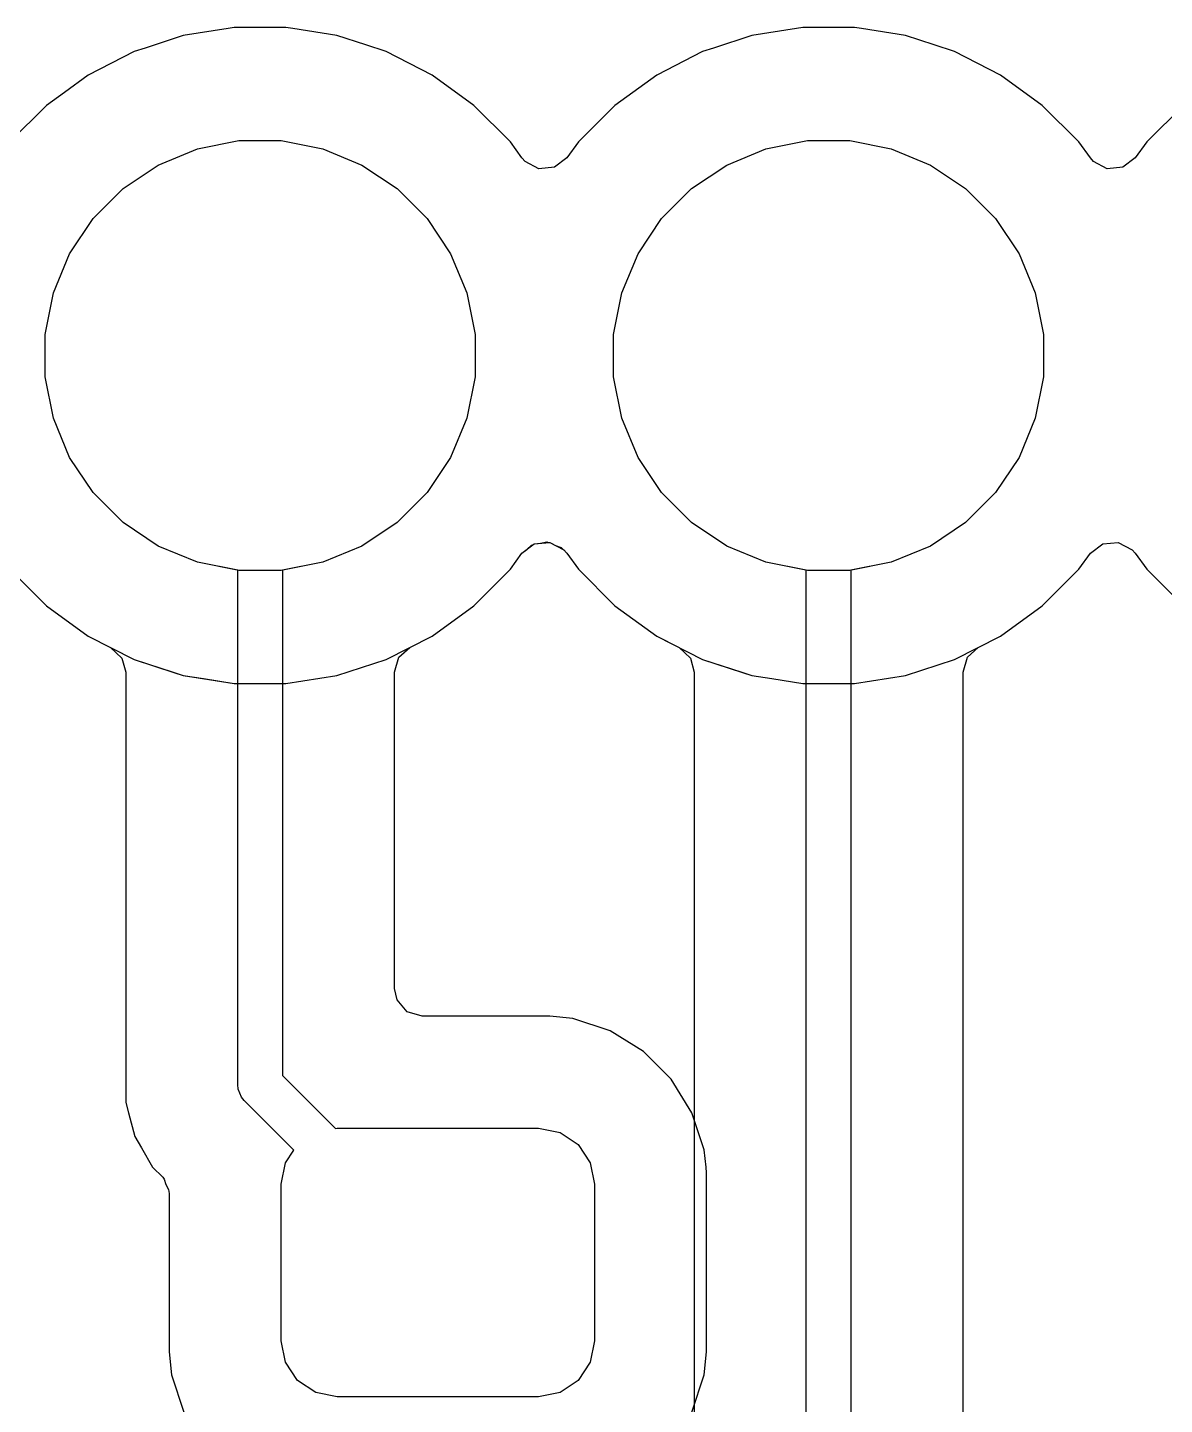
# Model space of a CAD drawing. Header units: inches. Extents: x 6.57 to 9.79, y -8.72 to -3.17.
# Drawn here: x 8.3378 to 8.5378, y -5.412 to -5.1698 of the extents above; entities that cross this region are included whole.
import ezdxf

# ---------------------------------------------------------------- set-up
doc = ezdxf.new("R2010")
doc.units = ezdxf.units.IN
doc.header["$MEASUREMENT"] = 0
doc.layers.add('B.Cu', color=153, linetype='CONTINUOUS', true_color=0x4d7fc4)

msp = doc.modelspace()

# ---------------------------------------------------------------- linework, layer by layer
at = {"layer": 'B.Cu', "linetype": 'CONTINUOUS'}
for p, q in [((8.36521, -5.17122), (8.35848, -5.17341)), ((8.36521, -5.17122), (8.35848, -5.17341)), ((8.36521, -5.17122), (8.35848, -5.17341)), ((8.36521, -5.17122), (8.35848, -5.17341)), ((8.3731, -5.16997), (8.36521, -5.17122)), ((8.3731, -5.16997), (8.36521, -5.17122)), ((8.3731, -5.16997), (8.36521, -5.17122)), ((8.3731, -5.16997), (8.36521, -5.17122)), ((8.37418, -5.1698), (8.3731, -5.16997)), ((8.37418, -5.1698), (8.3731, -5.16997)), ((8.37418, -5.1698), (8.3731, -5.16997)), ((8.37418, -5.1698), (8.3731, -5.16997)), ((8.38326, -5.1698), (8.37418, -5.1698)), ((8.38326, -5.1698), (8.37418, -5.1698)), ((8.38326, -5.1698), (8.37418, -5.1698)), ((8.38326, -5.1698), (8.37418, -5.1698)), ((8.38449, -5.16999), (8.38326, -5.1698)), ((8.38449, -5.16999), (8.38326, -5.1698)), ((8.38449, -5.16999), (8.38326, -5.1698)), ((8.38449, -5.16999), (8.38326, -5.1698)), ((8.39224, -5.17122), (8.38449, -5.16999)), ((8.39224, -5.17122), (8.38449, -5.16999)), ((8.39224, -5.17122), (8.38449, -5.16999)), ((8.39224, -5.17122), (8.38449, -5.16999)), ((8.39732, -5.17287), (8.39224, -5.17122)), ((8.39732, -5.17287), (8.39224, -5.17122)), ((8.39732, -5.17287), (8.39224, -5.17122)), ((8.39732, -5.17287), (8.39224, -5.17122)), ((8.46521, -5.17122), (8.45848, -5.17341)), ((8.46521, -5.17122), (8.45848, -5.17341)), ((8.46521, -5.17122), (8.45848, -5.17341)), ((8.46521, -5.17122), (8.45848, -5.17341)), ((8.4731, -5.16997), (8.46521, -5.17122)), ((8.4731, -5.16997), (8.46521, -5.17122)), ((8.4731, -5.16997), (8.46521, -5.17122)), ((8.4731, -5.16997), (8.46521, -5.17122)), ((8.47418, -5.1698), (8.4731, -5.16997)), ((8.47418, -5.1698), (8.4731, -5.16997)), ((8.47418, -5.1698), (8.4731, -5.16997)), ((8.47418, -5.1698), (8.4731, -5.16997)), ((8.48326, -5.1698), (8.47418, -5.1698)), ((8.48326, -5.1698), (8.47418, -5.1698)), ((8.48326, -5.1698), (8.47418, -5.1698)), ((8.48326, -5.1698), (8.47418, -5.1698)), ((8.48449, -5.16999), (8.48326, -5.1698)), ((8.48449, -5.16999), (8.48326, -5.1698)), ((8.48449, -5.16999), (8.48326, -5.1698)), ((8.48449, -5.16999), (8.48326, -5.1698)), ((8.49224, -5.17122), (8.48449, -5.16999)), ((8.49224, -5.17122), (8.48449, -5.16999)), ((8.49224, -5.17122), (8.48449, -5.16999)), ((8.49224, -5.17122), (8.48449, -5.16999)), ((8.49732, -5.17287), (8.49224, -5.17122)), ((8.49732, -5.17287), (8.49224, -5.17122)), ((8.49732, -5.17287), (8.49224, -5.17122)), ((8.49732, -5.17287), (8.49224, -5.17122)), ((8.35657, -5.17403), (8.34848, -5.17815)), ((8.35657, -5.17403), (8.34848, -5.17815)), ((8.35657, -5.17403), (8.34848, -5.17815)), ((8.35657, -5.17403), (8.34848, -5.17815)), ((8.35848, -5.17341), (8.35657, -5.17403)), ((8.35848, -5.17341), (8.35657, -5.17403)), ((8.35848, -5.17341), (8.35657, -5.17403)), ((8.35848, -5.17341), (8.35657, -5.17403)), ((8.35657, -5.17403), (8.35657, -5.17403)), ((8.35657, -5.17403), (8.35657, -5.17403)), ((8.35657, -5.17403), (8.35657, -5.17403)), ((8.35657, -5.17403), (8.35657, -5.17403)), ((8.35657, -5.17403), (8.35657, -5.17403)), ((8.35657, -5.17403), (8.35657, -5.17403)), ((8.35657, -5.17403), (8.35657, -5.17403)), ((8.35657, -5.17403), (8.35657, -5.17403)), ((8.40087, -5.17403), (8.39732, -5.17287)), ((8.40087, -5.17403), (8.39732, -5.17287)), ((8.40087, -5.17403), (8.39732, -5.17287)), ((8.40087, -5.17403), (8.39732, -5.17287)), ((8.40897, -5.17815), (8.40087, -5.17403)), ((8.40897, -5.17815), (8.40087, -5.17403)), ((8.40897, -5.17815), (8.40087, -5.17403)), ((8.40897, -5.17815), (8.40087, -5.17403)), ((8.45657, -5.17403), (8.44848, -5.17815)), ((8.45657, -5.17403), (8.44848, -5.17815)), ((8.45657, -5.17403), (8.44848, -5.17815)), ((8.45657, -5.17403), (8.44848, -5.17815)), ((8.45848, -5.17341), (8.45657, -5.17403)), ((8.45848, -5.17341), (8.45657, -5.17403)), ((8.45848, -5.17341), (8.45657, -5.17403)), ((8.45848, -5.17341), (8.45657, -5.17403)), ((8.45657, -5.17403), (8.45657, -5.17403)), ((8.45657, -5.17403), (8.45657, -5.17403)), ((8.45657, -5.17403), (8.45657, -5.17403)), ((8.45657, -5.17403), (8.45657, -5.17403)), ((8.45657, -5.17403), (8.45657, -5.17403)), ((8.45657, -5.17403), (8.45657, -5.17403)), ((8.45657, -5.17403), (8.45657, -5.17403)), ((8.45657, -5.17403), (8.45657, -5.17403)), ((8.50087, -5.17403), (8.49732, -5.17287)), ((8.50087, -5.17403), (8.49732, -5.17287)), ((8.50087, -5.17403), (8.49732, -5.17287)), ((8.50087, -5.17403), (8.49732, -5.17287)), ((8.50897, -5.17815), (8.50087, -5.17403)), ((8.50897, -5.17815), (8.50087, -5.17403)), ((8.50897, -5.17815), (8.50087, -5.17403)), ((8.50897, -5.17815), (8.50087, -5.17403)), ((8.34848, -5.17815), (8.34429, -5.1812)), ((8.34848, -5.17815), (8.34429, -5.1812)), ((8.34848, -5.17815), (8.34429, -5.1812)), ((8.34848, -5.17815), (8.34429, -5.1812)), ((8.41632, -5.18349), (8.40897, -5.17815)), ((8.41632, -5.18349), (8.40897, -5.17815)), ((8.41632, -5.18349), (8.40897, -5.17815)), ((8.41632, -5.18349), (8.40897, -5.17815)), ((8.44848, -5.17815), (8.44429, -5.1812)), ((8.44848, -5.17815), (8.44429, -5.1812)), ((8.44848, -5.17815), (8.44429, -5.1812)), ((8.44848, -5.17815), (8.44429, -5.1812)), ((8.51632, -5.18349), (8.50897, -5.17815)), ((8.51632, -5.18349), (8.50897, -5.17815)), ((8.51632, -5.18349), (8.50897, -5.17815)), ((8.51632, -5.18349), (8.50897, -5.17815)), ((8.34429, -5.1812), (8.34113, -5.18349)), ((8.34429, -5.1812), (8.34113, -5.18349)), ((8.34429, -5.1812), (8.34113, -5.18349)), ((8.34429, -5.1812), (8.34113, -5.18349)), ((8.44429, -5.1812), (8.44113, -5.18349)), ((8.44429, -5.1812), (8.44113, -5.18349)), ((8.44429, -5.1812), (8.44113, -5.18349)), ((8.44429, -5.1812), (8.44113, -5.18349)), ((8.34113, -5.18349), (8.33471, -5.18991)), ((8.34113, -5.18349), (8.33471, -5.18991)), ((8.34113, -5.18349), (8.33471, -5.18991)), ((8.34113, -5.18349), (8.33471, -5.18991)), ((8.34113, -5.18349), (8.34113, -5.18349)), ((8.34113, -5.18349), (8.34113, -5.18349)), ((8.34113, -5.18349), (8.34113, -5.18349)), ((8.34113, -5.18349), (8.34113, -5.18349)), ((8.34113, -5.18349), (8.34113, -5.18349)), ((8.34113, -5.18349), (8.34113, -5.18349)), ((8.34113, -5.18349), (8.34113, -5.18349)), ((8.34113, -5.18349), (8.34113, -5.18349)), ((8.42274, -5.18991), (8.41632, -5.18349)), ((8.42274, -5.18991), (8.41632, -5.18349)), ((8.42274, -5.18991), (8.41632, -5.18349)), ((8.42274, -5.18991), (8.41632, -5.18349)), ((8.44113, -5.18349), (8.43471, -5.18991)), ((8.44113, -5.18349), (8.43471, -5.18991)), ((8.44113, -5.18349), (8.43471, -5.18991)), ((8.44113, -5.18349), (8.43471, -5.18991)), ((8.44113, -5.18349), (8.44113, -5.18349)), ((8.44113, -5.18349), (8.44113, -5.18349)), ((8.44113, -5.18349), (8.44113, -5.18349)), ((8.44113, -5.18349), (8.44113, -5.18349)), ((8.44113, -5.18349), (8.44113, -5.18349)), ((8.44113, -5.18349), (8.44113, -5.18349)), ((8.44113, -5.18349), (8.44113, -5.18349)), ((8.44113, -5.18349), (8.44113, -5.18349)), ((8.52274, -5.18991), (8.51632, -5.18349)), ((8.52274, -5.18991), (8.51632, -5.18349)), ((8.52274, -5.18991), (8.51632, -5.18349)), ((8.52274, -5.18991), (8.51632, -5.18349)), ((8.54113, -5.18349), (8.53471, -5.18991)), ((8.54113, -5.18349), (8.53471, -5.18991)), ((8.54113, -5.18349), (8.53471, -5.18991)), ((8.54113, -5.18349), (8.53471, -5.18991)), ((8.36081, -5.19399), (8.36769, -5.19114)), ((8.36081, -5.19399), (8.36769, -5.19114)), ((8.36081, -5.19399), (8.36769, -5.19114)), ((8.36081, -5.19399), (8.36769, -5.19114)), ((8.36769, -5.19114), (8.375, -5.18969)), ((8.36769, -5.19114), (8.375, -5.18969)), ((8.36769, -5.19114), (8.375, -5.18969)), ((8.36769, -5.19114), (8.375, -5.18969)), ((8.375, -5.18969), (8.38245, -5.18969)), ((8.375, -5.18969), (8.38245, -5.18969)), ((8.375, -5.18969), (8.38245, -5.18969)), ((8.375, -5.18969), (8.38245, -5.18969)), ((8.38245, -5.18969), (8.38975, -5.19114)), ((8.38245, -5.18969), (8.38975, -5.19114)), ((8.38245, -5.18969), (8.38975, -5.19114)), ((8.38245, -5.18969), (8.38975, -5.19114)), ((8.38975, -5.19114), (8.39664, -5.19399)), ((8.38975, -5.19114), (8.39664, -5.19399)), ((8.38975, -5.19114), (8.39664, -5.19399)), ((8.38975, -5.19114), (8.39664, -5.19399)), ((8.42275, -5.18993), (8.42274, -5.18991)), ((8.42275, -5.18993), (8.42274, -5.18991)), ((8.42275, -5.18993), (8.42274, -5.18991)), ((8.42275, -5.18993), (8.42274, -5.18991)), ((8.42477, -5.19271), (8.42275, -5.18993)), ((8.42477, -5.19271), (8.42275, -5.18993)), ((8.42477, -5.19271), (8.42275, -5.18993)), ((8.42477, -5.19271), (8.42275, -5.18993)), ((8.43471, -5.18991), (8.43267, -5.19271)), ((8.43471, -5.18991), (8.43267, -5.19271)), ((8.43471, -5.18991), (8.43267, -5.19271)), ((8.43471, -5.18991), (8.43267, -5.19271)), ((8.46081, -5.19399), (8.46769, -5.19114)), ((8.46081, -5.19399), (8.46769, -5.19114)), ((8.46081, -5.19399), (8.46769, -5.19114)), ((8.46081, -5.19399), (8.46769, -5.19114)), ((8.46769, -5.19114), (8.475, -5.18969)), ((8.46769, -5.19114), (8.475, -5.18969)), ((8.46769, -5.19114), (8.475, -5.18969)), ((8.46769, -5.19114), (8.475, -5.18969)), ((8.475, -5.18969), (8.48245, -5.18969)), ((8.475, -5.18969), (8.48245, -5.18969)), ((8.475, -5.18969), (8.48245, -5.18969)), ((8.475, -5.18969), (8.48245, -5.18969)), ((8.48245, -5.18969), (8.48975, -5.19114)), ((8.48245, -5.18969), (8.48975, -5.19114)), ((8.48245, -5.18969), (8.48975, -5.19114)), ((8.48245, -5.18969), (8.48975, -5.19114)), ((8.48975, -5.19114), (8.49664, -5.19399)), ((8.48975, -5.19114), (8.49664, -5.19399)), ((8.48975, -5.19114), (8.49664, -5.19399)), ((8.48975, -5.19114), (8.49664, -5.19399)), ((8.52275, -5.18993), (8.52274, -5.18991)), ((8.52275, -5.18993), (8.52274, -5.18991)), ((8.52275, -5.18993), (8.52274, -5.18991)), ((8.52275, -5.18993), (8.52274, -5.18991)), ((8.52477, -5.19271), (8.52275, -5.18993)), ((8.52477, -5.19271), (8.52275, -5.18993)), ((8.52477, -5.19271), (8.52275, -5.18993)), ((8.52477, -5.19271), (8.52275, -5.18993)), ((8.53471, -5.18991), (8.53267, -5.19271)), ((8.53471, -5.18991), (8.53267, -5.19271)), ((8.53471, -5.18991), (8.53267, -5.19271)), ((8.53471, -5.18991), (8.53267, -5.19271)), ((8.42532, -5.19335), (8.42477, -5.19271)), ((8.42532, -5.19335), (8.42477, -5.19271)), ((8.42532, -5.19335), (8.42477, -5.19271)), ((8.42532, -5.19335), (8.42477, -5.19271)), ((8.42775, -5.19463), (8.42532, -5.19335)), ((8.42775, -5.19463), (8.42532, -5.19335)), ((8.42775, -5.19463), (8.42532, -5.19335)), ((8.42775, -5.19463), (8.42532, -5.19335)), ((8.43267, -5.19271), (8.43049, -5.19439)), ((8.43267, -5.19271), (8.43049, -5.19439)), ((8.43267, -5.19271), (8.43049, -5.19439)), ((8.43267, -5.19271), (8.43049, -5.19439)), ((8.52532, -5.19335), (8.52477, -5.19271)), ((8.52532, -5.19335), (8.52477, -5.19271)), ((8.52532, -5.19335), (8.52477, -5.19271)), ((8.52532, -5.19335), (8.52477, -5.19271)), ((8.52775, -5.19463), (8.52532, -5.19335)), ((8.52775, -5.19463), (8.52532, -5.19335)), ((8.52775, -5.19463), (8.52532, -5.19335)), ((8.52775, -5.19463), (8.52532, -5.19335)), ((8.53267, -5.19271), (8.53049, -5.19439)), ((8.53267, -5.19271), (8.53049, -5.19439)), ((8.53267, -5.19271), (8.53049, -5.19439)), ((8.53267, -5.19271), (8.53049, -5.19439)), ((8.35462, -5.19813), (8.36081, -5.19399)), ((8.35462, -5.19813), (8.36081, -5.19399)), ((8.35462, -5.19813), (8.36081, -5.19399)), ((8.35462, -5.19813), (8.36081, -5.19399)), ((8.39664, -5.19399), (8.40283, -5.19813)), ((8.39664, -5.19399), (8.40283, -5.19813)), ((8.39664, -5.19399), (8.40283, -5.19813)), ((8.39664, -5.19399), (8.40283, -5.19813)), ((8.43049, -5.19439), (8.42775, -5.19463)), ((8.43049, -5.19439), (8.42775, -5.19463)), ((8.43049, -5.19439), (8.42775, -5.19463)), ((8.43049, -5.19439), (8.42775, -5.19463)), ((8.45462, -5.19813), (8.46081, -5.19399)), ((8.45462, -5.19813), (8.46081, -5.19399)), ((8.45462, -5.19813), (8.46081, -5.19399)), ((8.45462, -5.19813), (8.46081, -5.19399)), ((8.49664, -5.19399), (8.50283, -5.19813)), ((8.49664, -5.19399), (8.50283, -5.19813)), ((8.49664, -5.19399), (8.50283, -5.19813)), ((8.49664, -5.19399), (8.50283, -5.19813)), ((8.53049, -5.19439), (8.52775, -5.19463)), ((8.53049, -5.19439), (8.52775, -5.19463)), ((8.53049, -5.19439), (8.52775, -5.19463)), ((8.53049, -5.19439), (8.52775, -5.19463)), ((8.34935, -5.2034), (8.35462, -5.19813)), ((8.34935, -5.2034), (8.35462, -5.19813)), ((8.34935, -5.2034), (8.35462, -5.19813)), ((8.34935, -5.2034), (8.35462, -5.19813)), ((8.40283, -5.19813), (8.4081, -5.2034)), ((8.40283, -5.19813), (8.4081, -5.2034)), ((8.40283, -5.19813), (8.4081, -5.2034)), ((8.40283, -5.19813), (8.4081, -5.2034)), ((8.44935, -5.2034), (8.45462, -5.19813)), ((8.44935, -5.2034), (8.45462, -5.19813)), ((8.44935, -5.2034), (8.45462, -5.19813)), ((8.44935, -5.2034), (8.45462, -5.19813)), ((8.50283, -5.19813), (8.5081, -5.2034)), ((8.50283, -5.19813), (8.5081, -5.2034)), ((8.50283, -5.19813), (8.5081, -5.2034)), ((8.50283, -5.19813), (8.5081, -5.2034)), ((8.34521, -5.20959), (8.34935, -5.2034)), ((8.34521, -5.20959), (8.34935, -5.2034)), ((8.34521, -5.20959), (8.34935, -5.2034)), ((8.34521, -5.20959), (8.34935, -5.2034)), ((8.4081, -5.2034), (8.41224, -5.20959)), ((8.4081, -5.2034), (8.41224, -5.20959)), ((8.4081, -5.2034), (8.41224, -5.20959)), ((8.4081, -5.2034), (8.41224, -5.20959)), ((8.44521, -5.20959), (8.44935, -5.2034)), ((8.44521, -5.20959), (8.44935, -5.2034)), ((8.44521, -5.20959), (8.44935, -5.2034)), ((8.44521, -5.20959), (8.44935, -5.2034)), ((8.5081, -5.2034), (8.51224, -5.20959)), ((8.5081, -5.2034), (8.51224, -5.20959)), ((8.5081, -5.2034), (8.51224, -5.20959)), ((8.5081, -5.2034), (8.51224, -5.20959)), ((8.34236, -5.21647), (8.34521, -5.20959)), ((8.34236, -5.21647), (8.34521, -5.20959)), ((8.34236, -5.21647), (8.34521, -5.20959)), ((8.34236, -5.21647), (8.34521, -5.20959)), ((8.41224, -5.20959), (8.41509, -5.21647)), ((8.41224, -5.20959), (8.41509, -5.21647)), ((8.41224, -5.20959), (8.41509, -5.21647)), ((8.41224, -5.20959), (8.41509, -5.21647)), ((8.44236, -5.21647), (8.44521, -5.20959)), ((8.44236, -5.21647), (8.44521, -5.20959)), ((8.44236, -5.21647), (8.44521, -5.20959)), ((8.44236, -5.21647), (8.44521, -5.20959)), ((8.51224, -5.20959), (8.51509, -5.21647)), ((8.51224, -5.20959), (8.51509, -5.21647)), ((8.51224, -5.20959), (8.51509, -5.21647)), ((8.51224, -5.20959), (8.51509, -5.21647)), ((8.34091, -5.22378), (8.34236, -5.21647)), ((8.34091, -5.22378), (8.34236, -5.21647)), ((8.34091, -5.22378), (8.34236, -5.21647)), ((8.34091, -5.22378), (8.34236, -5.21647)), ((8.41509, -5.21647), (8.41654, -5.22378)), ((8.41509, -5.21647), (8.41654, -5.22378)), ((8.41509, -5.21647), (8.41654, -5.22378)), ((8.41509, -5.21647), (8.41654, -5.22378)), ((8.44091, -5.22378), (8.44236, -5.21647)), ((8.44091, -5.22378), (8.44236, -5.21647)), ((8.44091, -5.22378), (8.44236, -5.21647)), ((8.44091, -5.22378), (8.44236, -5.21647)), ((8.51509, -5.21647), (8.51654, -5.22378)), ((8.51509, -5.21647), (8.51654, -5.22378)), ((8.51509, -5.21647), (8.51654, -5.22378)), ((8.51509, -5.21647), (8.51654, -5.22378)), ((8.34091, -5.23123), (8.34091, -5.22378)), ((8.34091, -5.23123), (8.34091, -5.22378)), ((8.34091, -5.23123), (8.34091, -5.22378)), ((8.34091, -5.23123), (8.34091, -5.22378)), ((8.41654, -5.22378), (8.41654, -5.23123)), ((8.41654, -5.22378), (8.41654, -5.23123)), ((8.41654, -5.22378), (8.41654, -5.23123)), ((8.41654, -5.22378), (8.41654, -5.23123)), ((8.44091, -5.23123), (8.44091, -5.22378)), ((8.44091, -5.23123), (8.44091, -5.22378)), ((8.44091, -5.23123), (8.44091, -5.22378)), ((8.44091, -5.23123), (8.44091, -5.22378)), ((8.51654, -5.22378), (8.51654, -5.23123)), ((8.51654, -5.22378), (8.51654, -5.23123)), ((8.51654, -5.22378), (8.51654, -5.23123)), ((8.51654, -5.22378), (8.51654, -5.23123)), ((8.34236, -5.23854), (8.34091, -5.23123)), ((8.34236, -5.23854), (8.34091, -5.23123)), ((8.34236, -5.23854), (8.34091, -5.23123)), ((8.34236, -5.23854), (8.34091, -5.23123)), ((8.41654, -5.23123), (8.41509, -5.23854)), ((8.41654, -5.23123), (8.41509, -5.23854)), ((8.41654, -5.23123), (8.41509, -5.23854)), ((8.41654, -5.23123), (8.41509, -5.23854)), ((8.44236, -5.23854), (8.44091, -5.23123)), ((8.44236, -5.23854), (8.44091, -5.23123)), ((8.44236, -5.23854), (8.44091, -5.23123)), ((8.44236, -5.23854), (8.44091, -5.23123)), ((8.51654, -5.23123), (8.51509, -5.23854)), ((8.51654, -5.23123), (8.51509, -5.23854)), ((8.51654, -5.23123), (8.51509, -5.23854)), ((8.51654, -5.23123), (8.51509, -5.23854)), ((8.34521, -5.24542), (8.34236, -5.23854)), ((8.34521, -5.24542), (8.34236, -5.23854)), ((8.34521, -5.24542), (8.34236, -5.23854)), ((8.34521, -5.24542), (8.34236, -5.23854)), ((8.41509, -5.23854), (8.41224, -5.24542)), ((8.41509, -5.23854), (8.41224, -5.24542)), ((8.41509, -5.23854), (8.41224, -5.24542)), ((8.41509, -5.23854), (8.41224, -5.24542)), ((8.44521, -5.24542), (8.44236, -5.23854)), ((8.44521, -5.24542), (8.44236, -5.23854)), ((8.44521, -5.24542), (8.44236, -5.23854)), ((8.44521, -5.24542), (8.44236, -5.23854)), ((8.51509, -5.23854), (8.51224, -5.24542)), ((8.51509, -5.23854), (8.51224, -5.24542)), ((8.51509, -5.23854), (8.51224, -5.24542)), ((8.51509, -5.23854), (8.51224, -5.24542)), ((8.34935, -5.25161), (8.34521, -5.24542)), ((8.34935, -5.25161), (8.34521, -5.24542)), ((8.34935, -5.25161), (8.34521, -5.24542)), ((8.34935, -5.25161), (8.34521, -5.24542)), ((8.41224, -5.24542), (8.4081, -5.25161)), ((8.41224, -5.24542), (8.4081, -5.25161)), ((8.41224, -5.24542), (8.4081, -5.25161)), ((8.41224, -5.24542), (8.4081, -5.25161)), ((8.44935, -5.25161), (8.44521, -5.24542)), ((8.44935, -5.25161), (8.44521, -5.24542)), ((8.44935, -5.25161), (8.44521, -5.24542)), ((8.44935, -5.25161), (8.44521, -5.24542)), ((8.51224, -5.24542), (8.5081, -5.25161)), ((8.51224, -5.24542), (8.5081, -5.25161)), ((8.51224, -5.24542), (8.5081, -5.25161)), ((8.51224, -5.24542), (8.5081, -5.25161)), ((8.35462, -5.25688), (8.34935, -5.25161)), ((8.35462, -5.25688), (8.34935, -5.25161)), ((8.35462, -5.25688), (8.34935, -5.25161)), ((8.35462, -5.25688), (8.34935, -5.25161)), ((8.4081, -5.25161), (8.40283, -5.25688)), ((8.4081, -5.25161), (8.40283, -5.25688)), ((8.4081, -5.25161), (8.40283, -5.25688)), ((8.4081, -5.25161), (8.40283, -5.25688)), ((8.45462, -5.25688), (8.44935, -5.25161)), ((8.45462, -5.25688), (8.44935, -5.25161)), ((8.45462, -5.25688), (8.44935, -5.25161)), ((8.45462, -5.25688), (8.44935, -5.25161)), ((8.5081, -5.25161), (8.50283, -5.25688)), ((8.5081, -5.25161), (8.50283, -5.25688)), ((8.5081, -5.25161), (8.50283, -5.25688)), ((8.5081, -5.25161), (8.50283, -5.25688)), ((8.36081, -5.26102), (8.35462, -5.25688)), ((8.36081, -5.26102), (8.35462, -5.25688)), ((8.36081, -5.26102), (8.35462, -5.25688)), ((8.36081, -5.26102), (8.35462, -5.25688)), ((8.40283, -5.25688), (8.39664, -5.26102)), ((8.40283, -5.25688), (8.39664, -5.26102)), ((8.40283, -5.25688), (8.39664, -5.26102)), ((8.40283, -5.25688), (8.39664, -5.26102)), ((8.46081, -5.26102), (8.45462, -5.25688)), ((8.46081, -5.26102), (8.45462, -5.25688)), ((8.46081, -5.26102), (8.45462, -5.25688)), ((8.46081, -5.26102), (8.45462, -5.25688)), ((8.50283, -5.25688), (8.49664, -5.26102)), ((8.50283, -5.25688), (8.49664, -5.26102)), ((8.50283, -5.25688), (8.49664, -5.26102)), ((8.50283, -5.25688), (8.49664, -5.26102)), ((8.36769, -5.26387), (8.36081, -5.26102)), ((8.36769, -5.26387), (8.36081, -5.26102)), ((8.36769, -5.26387), (8.36081, -5.26102)), ((8.36769, -5.26387), (8.36081, -5.26102)), ((8.39664, -5.26102), (8.38975, -5.26387)), ((8.39664, -5.26102), (8.38975, -5.26387)), ((8.39664, -5.26102), (8.38975, -5.26387)), ((8.39664, -5.26102), (8.38975, -5.26387)), ((8.42477, -5.26229), (8.42695, -5.26062)), ((8.42477, -5.26229), (8.42695, -5.26062)), ((8.42477, -5.26229), (8.42695, -5.26062)), ((8.42565, -5.26162), (8.42645, -5.26085)), ((8.42645, -5.26085), (8.42673, -5.26079)), ((8.42673, -5.26079), (8.42695, -5.26062)), ((8.42695, -5.26062), (8.42969, -5.26038)), ((8.42695, -5.26062), (8.42969, -5.26038)), ((8.42695, -5.26062), (8.42969, -5.26038)), ((8.42695, -5.26062), (8.42806, -5.26052)), ((8.42806, -5.26052), (8.42914, -5.2603)), ((8.42914, -5.2603), (8.42941, -5.2604)), ((8.42941, -5.2604), (8.42969, -5.26038)), ((8.42969, -5.26038), (8.43067, -5.2609)), ((8.42969, -5.26038), (8.43213, -5.26166)), ((8.42969, -5.26038), (8.43213, -5.26166)), ((8.42969, -5.26038), (8.43213, -5.26166)), ((8.43067, -5.2609), (8.4317, -5.2613)), ((8.4317, -5.2613), (8.43199, -5.26159)), ((8.46769, -5.26387), (8.46081, -5.26102)), ((8.46769, -5.26387), (8.46081, -5.26102)), ((8.46769, -5.26387), (8.46081, -5.26102)), ((8.46769, -5.26387), (8.46081, -5.26102)), ((8.49664, -5.26102), (8.48975, -5.26387)), ((8.49664, -5.26102), (8.48975, -5.26387)), ((8.49664, -5.26102), (8.48975, -5.26387)), ((8.49664, -5.26102), (8.48975, -5.26387)), ((8.52477, -5.26229), (8.52695, -5.26062)), ((8.52477, -5.26229), (8.52695, -5.26062)), ((8.52477, -5.26229), (8.52695, -5.26062)), ((8.52477, -5.26229), (8.52695, -5.26062)), ((8.52695, -5.26062), (8.52969, -5.26038)), ((8.52695, -5.26062), (8.52969, -5.26038)), ((8.52695, -5.26062), (8.52969, -5.26038)), ((8.52695, -5.26062), (8.52969, -5.26038)), ((8.52969, -5.26038), (8.53213, -5.26166)), ((8.52969, -5.26038), (8.53213, -5.26166)), ((8.52969, -5.26038), (8.53213, -5.26166)), ((8.52969, -5.26038), (8.53213, -5.26166)), ((8.375, -5.26532), (8.36769, -5.26387)), ((8.375, -5.26532), (8.36769, -5.26387)), ((8.375, -5.26532), (8.36769, -5.26387)), ((8.37479, -5.26528), (8.36769, -5.26387)), ((8.38975, -5.26387), (8.38245, -5.26532)), ((8.38975, -5.26387), (8.38245, -5.26532)), ((8.38975, -5.26387), (8.38245, -5.26532)), ((8.38975, -5.26387), (8.38266, -5.26528)), ((8.42274, -5.2651), (8.42477, -5.26229)), ((8.42274, -5.2651), (8.42477, -5.26229)), ((8.42274, -5.2651), (8.42477, -5.26229)), ((8.42274, -5.2651), (8.42477, -5.26229)), ((8.42477, -5.26229), (8.42565, -5.26162)), ((8.43199, -5.26159), (8.43213, -5.26166)), ((8.43213, -5.26166), (8.43262, -5.26223)), ((8.43213, -5.26166), (8.43267, -5.26229)), ((8.43213, -5.26166), (8.43267, -5.26229)), ((8.43213, -5.26166), (8.43267, -5.26229)), ((8.43262, -5.26223), (8.43265, -5.26227)), ((8.43265, -5.26227), (8.43266, -5.26228)), ((8.43266, -5.26228), (8.43471, -5.2651)), ((8.43267, -5.26229), (8.43471, -5.2651)), ((8.43267, -5.26229), (8.43471, -5.2651)), ((8.43267, -5.26229), (8.43471, -5.2651)), ((8.47479, -5.26528), (8.46769, -5.26387)), ((8.475, -5.26532), (8.46769, -5.26387)), ((8.475, -5.26532), (8.46769, -5.26387)), ((8.475, -5.26532), (8.46769, -5.26387)), ((8.48975, -5.26387), (8.48245, -5.26532)), ((8.48975, -5.26387), (8.48245, -5.26532)), ((8.48975, -5.26387), (8.48245, -5.26532)), ((8.48975, -5.26387), (8.48266, -5.26528)), ((8.52274, -5.2651), (8.52477, -5.26229)), ((8.52274, -5.2651), (8.52477, -5.26229)), ((8.52274, -5.2651), (8.52477, -5.26229)), ((8.52274, -5.2651), (8.52477, -5.26229)), ((8.53213, -5.26166), (8.53267, -5.26229)), ((8.53213, -5.26166), (8.53267, -5.26229)), ((8.53213, -5.26166), (8.53267, -5.26229)), ((8.53213, -5.26166), (8.53267, -5.26229)), ((8.53267, -5.26229), (8.53471, -5.2651)), ((8.53267, -5.26229), (8.53471, -5.2651)), ((8.53267, -5.26229), (8.53471, -5.2651)), ((8.53267, -5.26229), (8.53471, -5.2651)), ((8.33471, -5.2651), (8.34113, -5.27152)), ((8.33471, -5.2651), (8.34113, -5.27152)), ((8.33471, -5.2651), (8.34113, -5.27152)), ((8.33471, -5.2651), (8.34113, -5.27152)), ((8.37479, -5.35578), (8.37479, -5.26528)), ((8.38245, -5.26532), (8.375, -5.26532)), ((8.38245, -5.26532), (8.375, -5.26532)), ((8.38245, -5.26532), (8.375, -5.26532)), ((8.38266, -5.26528), (8.38266, -5.35415)), ((8.41632, -5.27152), (8.42274, -5.2651)), ((8.41632, -5.27152), (8.42274, -5.2651)), ((8.41632, -5.27152), (8.42274, -5.2651)), ((8.41632, -5.27152), (8.42274, -5.2651)), ((8.43471, -5.2651), (8.44113, -5.27152)), ((8.43471, -5.2651), (8.44113, -5.27152)), ((8.43471, -5.2651), (8.44113, -5.27152)), ((8.43471, -5.2651), (8.44113, -5.27152)), ((8.47479, -6.31337), (8.47479, -5.26528)), ((8.48245, -5.26532), (8.475, -5.26532)), ((8.48245, -5.26532), (8.475, -5.26532)), ((8.48245, -5.26532), (8.475, -5.26532)), ((8.48266, -5.26528), (8.48266, -6.31174)), ((8.51632, -5.27152), (8.52274, -5.2651)), ((8.51632, -5.27152), (8.52274, -5.2651)), ((8.51632, -5.27152), (8.52274, -5.2651)), ((8.51632, -5.27152), (8.52274, -5.2651)), ((8.53471, -5.2651), (8.54113, -5.27152)), ((8.53471, -5.2651), (8.54113, -5.27152)), ((8.53471, -5.2651), (8.54113, -5.27152)), ((8.53471, -5.2651), (8.54113, -5.27152)), ((8.34113, -5.27152), (8.34848, -5.27686)), ((8.34113, -5.27152), (8.34848, -5.27686)), ((8.34113, -5.27152), (8.34848, -5.27686)), ((8.34113, -5.27152), (8.34848, -5.27686)), ((8.40897, -5.27686), (8.41632, -5.27152)), ((8.40897, -5.27686), (8.41632, -5.27152)), ((8.40897, -5.27686), (8.41632, -5.27152)), ((8.40897, -5.27686), (8.41632, -5.27152)), ((8.44113, -5.27152), (8.44848, -5.27686)), ((8.44113, -5.27152), (8.44848, -5.27686)), ((8.44113, -5.27152), (8.44848, -5.27686)), ((8.44113, -5.27152), (8.44848, -5.27686)), ((8.50897, -5.27686), (8.51632, -5.27152)), ((8.50897, -5.27686), (8.51632, -5.27152)), ((8.50897, -5.27686), (8.51632, -5.27152)), ((8.50897, -5.27686), (8.51632, -5.27152)), ((8.34848, -5.27686), (8.35657, -5.28098)), ((8.34848, -5.27686), (8.35657, -5.28098)), ((8.34848, -5.27686), (8.35657, -5.28098)), ((8.34848, -5.27686), (8.35242, -5.27886)), ((8.40087, -5.28098), (8.40897, -5.27686)), ((8.40087, -5.28098), (8.40897, -5.27686)), ((8.40087, -5.28098), (8.40897, -5.27686)), ((8.40503, -5.27886), (8.40897, -5.27686)), ((8.44848, -5.27686), (8.45242, -5.27886)), ((8.44848, -5.27686), (8.45657, -5.28098)), ((8.44848, -5.27686), (8.45657, -5.28098)), ((8.44848, -5.27686), (8.45657, -5.28098)), ((8.50087, -5.28098), (8.50897, -5.27686)), ((8.50087, -5.28098), (8.50897, -5.27686)), ((8.50087, -5.28098), (8.50897, -5.27686)), ((8.50503, -5.27886), (8.50897, -5.27686)), ((8.35242, -5.27886), (8.35442, -5.28075)), ((8.35442, -5.28075), (8.35508, -5.28321)), ((8.40237, -5.28321), (8.40314, -5.28057)), ((8.40314, -5.28057), (8.40503, -5.27886)), ((8.45242, -5.27886), (8.45442, -5.28075)), ((8.45442, -5.28075), (8.45508, -5.28321)), ((8.50237, -5.28321), (8.50314, -5.28057)), ((8.50314, -5.28057), (8.50503, -5.27886)), ((8.35508, -5.28321), (8.35508, -5.35237)), ((8.35657, -5.28098), (8.36344, -5.28321)), ((8.35657, -5.28098), (8.36356, -5.28325)), ((8.35657, -5.28098), (8.36356, -5.28325)), ((8.36344, -5.28321), (8.36521, -5.28379)), ((8.36356, -5.28325), (8.36521, -5.28379)), ((8.36356, -5.28325), (8.36521, -5.28379)), ((8.39224, -5.28379), (8.40087, -5.28098)), ((8.39224, -5.28379), (8.40087, -5.28098)), ((8.39224, -5.28379), (8.40087, -5.28098)), ((8.40237, -5.33885), (8.40237, -5.28321)), ((8.45508, -5.28321), (8.45508, -6.30996)), ((8.45657, -5.28098), (8.46356, -5.28325)), ((8.45657, -5.28098), (8.46356, -5.28325)), ((8.45657, -5.28098), (8.46344, -5.28321)), ((8.46344, -5.28321), (8.46521, -5.28379)), ((8.46356, -5.28325), (8.46521, -5.28379)), ((8.46356, -5.28325), (8.46521, -5.28379)), ((8.49224, -5.28379), (8.50087, -5.28098)), ((8.49224, -5.28379), (8.50087, -5.28098)), ((8.49224, -5.28379), (8.50087, -5.28098)), ((8.50237, -5.94942), (8.50237, -5.28321)), ((8.36521, -5.28379), (8.3697, -5.2845)), ((8.36521, -5.28379), (8.36875, -5.28435)), ((8.36521, -5.28379), (8.36875, -5.28435)), ((8.36875, -5.28435), (8.37418, -5.28521)), ((8.36875, -5.28435), (8.37418, -5.28521)), ((8.3697, -5.2845), (8.37418, -5.28521)), ((8.37418, -5.28521), (8.37418, -5.28521)), ((8.37418, -5.28521), (8.38326, -5.28521)), ((8.37418, -5.28521), (8.37418, -5.28521)), ((8.37418, -5.28521), (8.38326, -5.28521)), ((8.37418, -5.28521), (8.37418, -5.28521)), ((8.37418, -5.28521), (8.38326, -5.28521)), ((8.38326, -5.28521), (8.39224, -5.28379)), ((8.38326, -5.28521), (8.39224, -5.28379)), ((8.38326, -5.28521), (8.39224, -5.28379)), ((8.38326, -5.28521), (8.38326, -5.28521)), ((8.38326, -5.28521), (8.38326, -5.28521)), ((8.38326, -5.28521), (8.38326, -5.28521)), ((8.46521, -5.28379), (8.46875, -5.28435)), ((8.46521, -5.28379), (8.46875, -5.28435)), ((8.46521, -5.28379), (8.46875, -5.28435)), ((8.46875, -5.28435), (8.47418, -5.28521)), ((8.46875, -5.28435), (8.47418, -5.28521)), ((8.46875, -5.28435), (8.47418, -5.28521)), ((8.47418, -5.28521), (8.47418, -5.28521)), ((8.47418, -5.28521), (8.48326, -5.28521)), ((8.47418, -5.28521), (8.47418, -5.28521)), ((8.47418, -5.28521), (8.48326, -5.28521)), ((8.47418, -5.28521), (8.47418, -5.28521)), ((8.47418, -5.28521), (8.48326, -5.28521)), ((8.48326, -5.28521), (8.49224, -5.28379)), ((8.48326, -5.28521), (8.49224, -5.28379)), ((8.48326, -5.28521), (8.49224, -5.28379)), ((8.48326, -5.28521), (8.48326, -5.28521)), ((8.48326, -5.28521), (8.48326, -5.28521)), ((8.48326, -5.28521), (8.48326, -5.28521)), ((8.40281, -5.34088), (8.40237, -5.33885)), ((8.40461, -5.34296), (8.40281, -5.34088)), ((8.40725, -5.34373), (8.40461, -5.34296)), ((8.42969, -5.34373), (8.40725, -5.34373)), ((8.43373, -5.34414), (8.42969, -5.34373)), ((8.42969, -5.34373), (8.42969, -5.34373)), ((8.44029, -5.34632), (8.43373, -5.34414)), ((8.43373, -5.34414), (8.43373, -5.34414)), ((8.44617, -5.34994), (8.44029, -5.34632)), ((8.45105, -5.35483), (8.44617, -5.34994)), ((8.35508, -5.35237), (8.35508, -5.35237)), ((8.35508, -5.35237), (8.35508, -5.35889)), ((8.37486, -5.35655), (8.37479, -5.35578)), ((8.38266, -5.35415), (8.392, -5.36349)), ((8.45468, -5.36071), (8.45105, -5.35483)), ((8.37545, -5.35797), (8.37486, -5.35655)), ((8.37594, -5.35856), (8.37545, -5.35797)), ((8.35508, -5.35889), (8.35508, -5.35889)), ((8.35508, -5.35889), (8.35557, -5.36071)), ((8.35557, -5.36071), (8.35669, -5.36491)), ((8.38467, -5.3673), (8.37594, -5.35856)), ((8.45672, -5.36688), (8.45468, -5.36071)), ((8.35669, -5.36491), (8.35783, -5.36688)), ((8.392, -5.36349), (8.39228, -5.36343)), ((8.39228, -5.36343), (8.42772, -5.36343)), ((8.42772, -5.36343), (8.43148, -5.36418)), ((8.43148, -5.36418), (8.43468, -5.36632)), ((8.35783, -5.36688), (8.35981, -5.3703)), ((8.38319, -5.36951), (8.38467, -5.3673)), ((8.43468, -5.36632), (8.43681, -5.36951)), ((8.45685, -5.36726), (8.45672, -5.36688)), ((8.45716, -5.3703), (8.45685, -5.36726)), ((8.45685, -5.36726), (8.45685, -5.36726)), ((8.35981, -5.3703), (8.36159, -5.37208)), ((8.38244, -5.37328), (8.38319, -5.36951)), ((8.43681, -5.36951), (8.43756, -5.37328)), ((8.45726, -5.37131), (8.45716, -5.3703)), ((8.36159, -5.37208), (8.36182, -5.37241)), ((8.36182, -5.37241), (8.36215, -5.37334)), ((8.45726, -5.40281), (8.45726, -5.37131)), ((8.36215, -5.37334), (8.36262, -5.37421)), ((8.36262, -5.37421), (8.3627, -5.37492)), ((8.3627, -5.37492), (8.36273, -5.375)), ((8.36273, -5.375), (8.36272, -5.37506)), ((8.36272, -5.37506), (8.36274, -5.37525)), ((8.36274, -5.37525), (8.36274, -5.4028)), ((8.38244, -5.40084), (8.38244, -5.37328)), ((8.43756, -5.37328), (8.43756, -5.40084)), ((8.38319, -5.4046), (8.38244, -5.40084)), ((8.43756, -5.40084), (8.43681, -5.4046)), ((8.36274, -5.4028), (8.36274, -5.40281)), ((8.36274, -5.40281), (8.36315, -5.40685)), ((8.45685, -5.40685), (8.45726, -5.40281)), ((8.36315, -5.40685), (8.36315, -5.40685)), ((8.36315, -5.40685), (8.36532, -5.41341)), ((8.38532, -5.4078), (8.38319, -5.4046)), ((8.43681, -5.4046), (8.43468, -5.4078)), ((8.45468, -5.41341), (8.45685, -5.40685)), ((8.38852, -5.40993), (8.38532, -5.4078)), ((8.43468, -5.4078), (8.43148, -5.40993)), ((8.39228, -5.41068), (8.38852, -5.40993)), ((8.42772, -5.41068), (8.39228, -5.41068)), ((8.43148, -5.40993), (8.42772, -5.41068))]:
    msp.add_line(p, q, dxfattribs=at)

doc.saveas('drawing.dxf')
